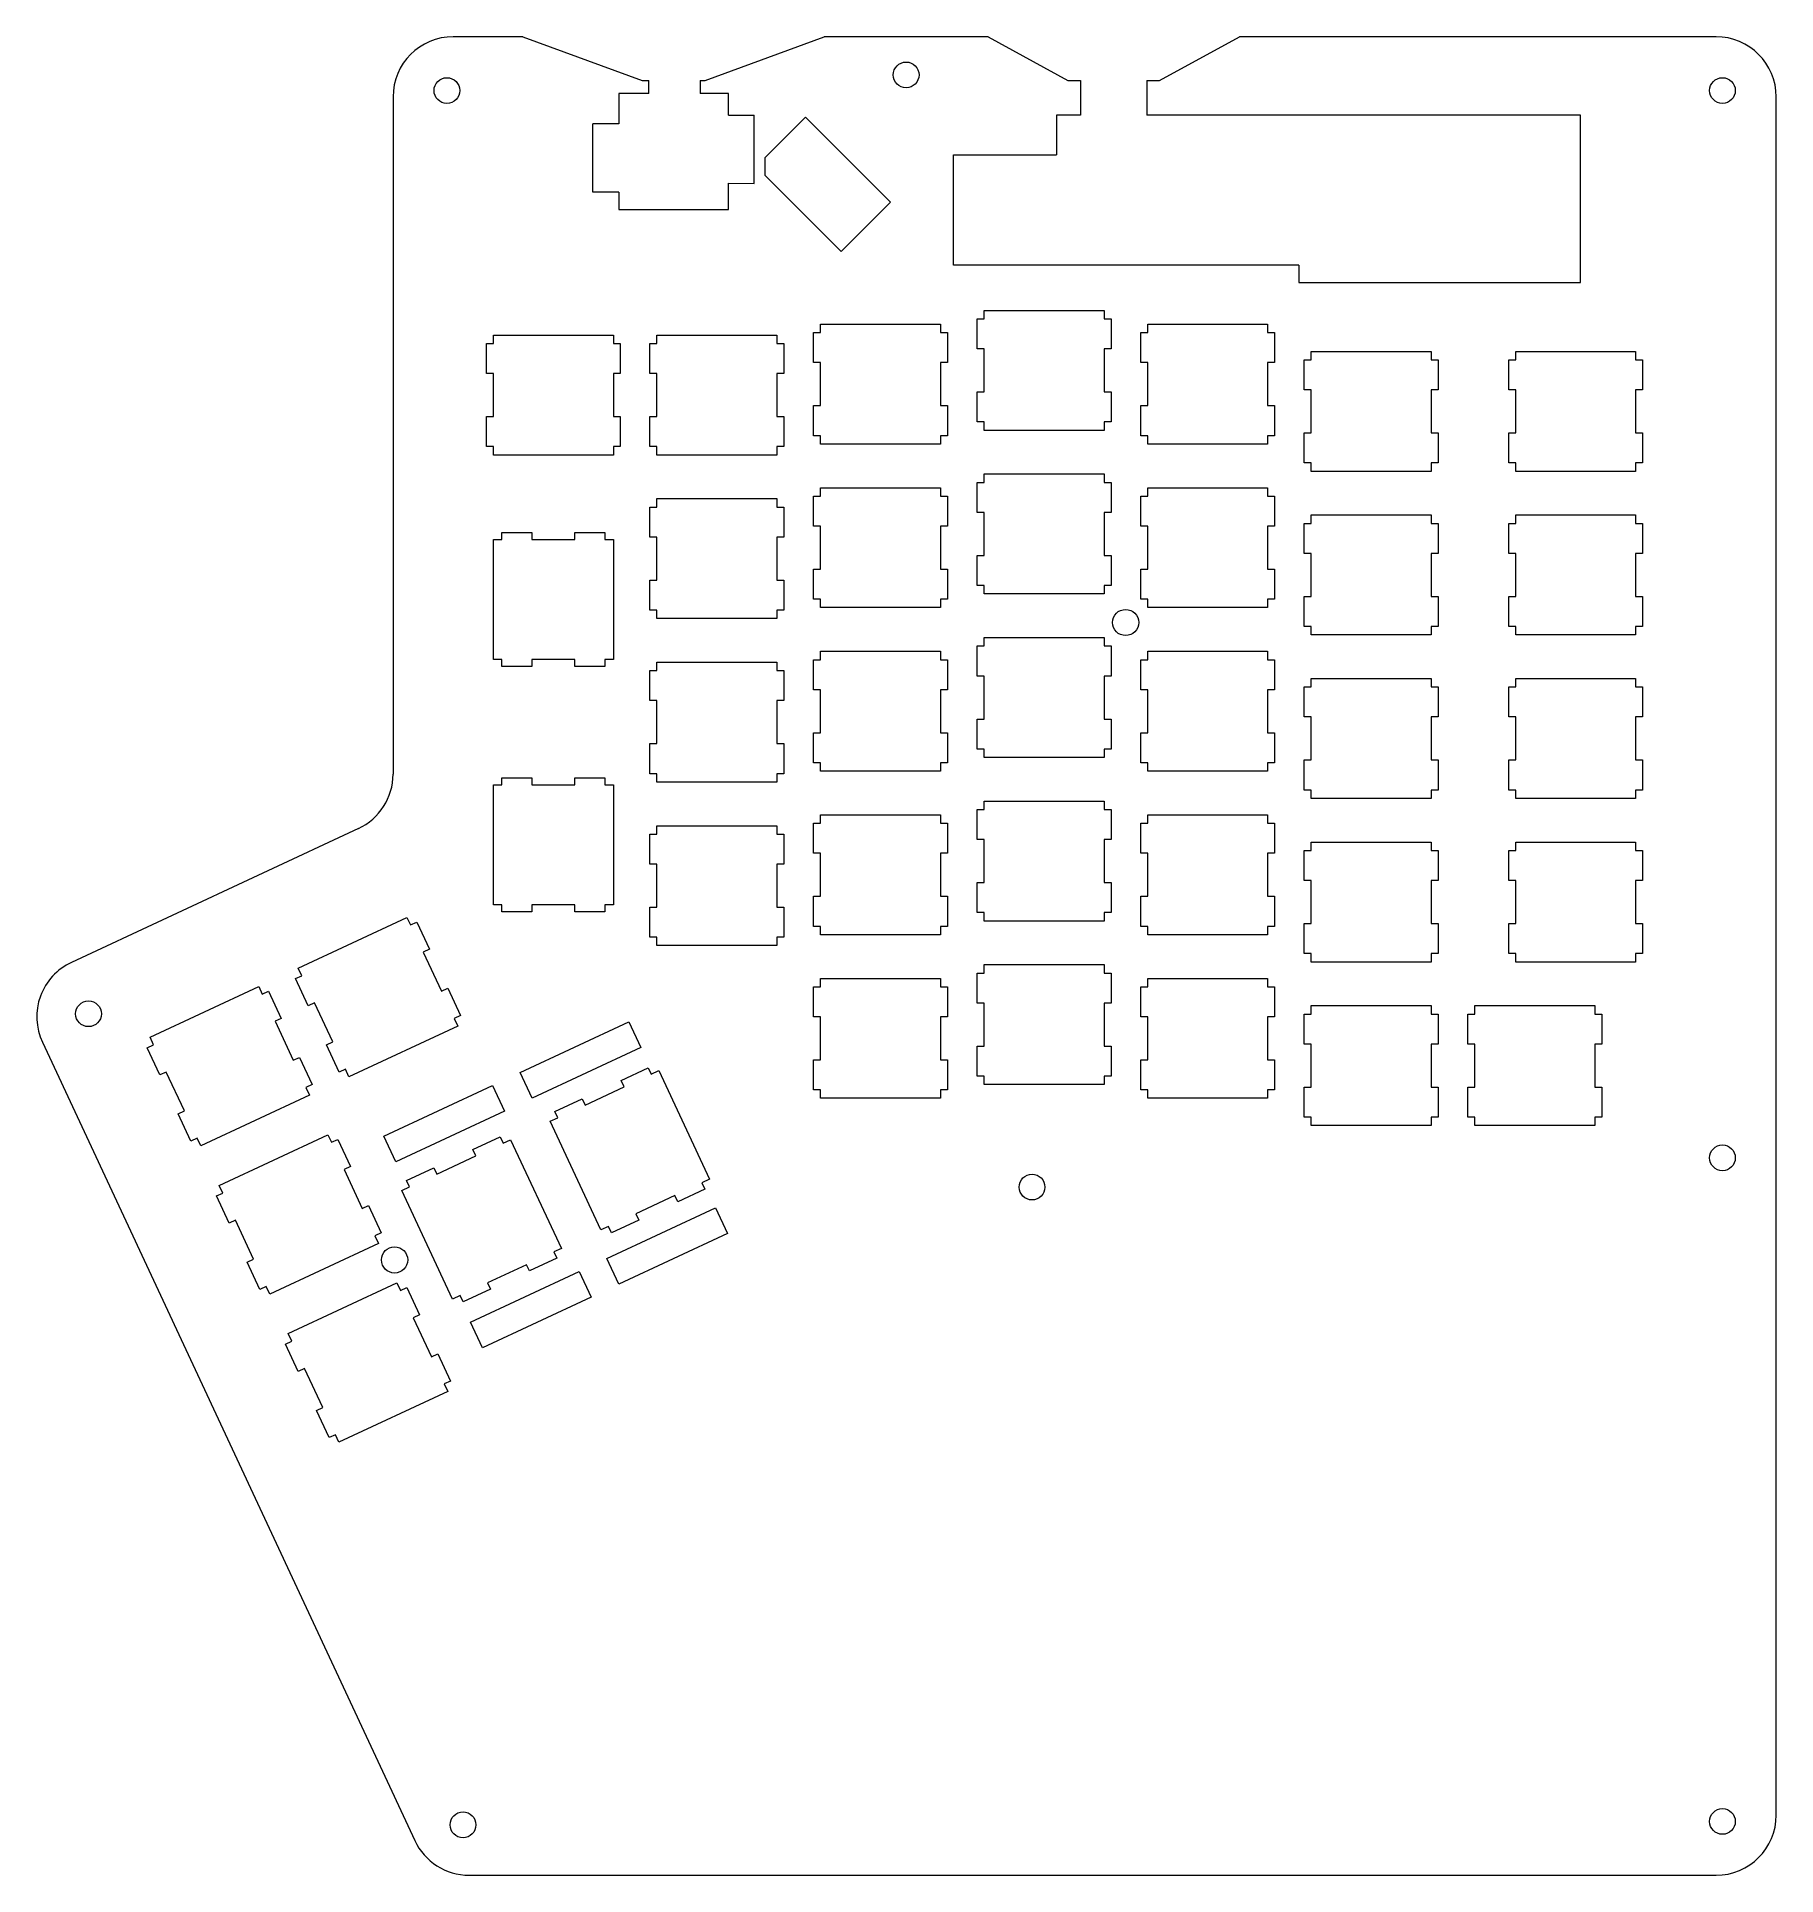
# Model space of a CAD drawing. Units: millimetres at full size, sheet at 2:1. Extents: x 25 to 227, y -168 to 46.
import ezdxf

# ---------------------------------------------------------------- set-up
doc = ezdxf.new("R2010")
doc.units = ezdxf.units.MM
doc.header["$LTSCALE"] = 0.5
doc.layers.add('F-F_0', color=1, linetype='Continuous', lineweight=18)

msp = doc.modelspace()

# ---------------------------------------------------------------- linework, layer by layer
at = {"layer": 'F-F_0'}
for p, q in [((81.4435, 45.8144), (73.3306, 45.8143)), ((81.4435, 45.8144), (95.3232, 40.7014)), ((102.6666, 40.7014), (116.5463, 45.8144)), ((135.6217, 45.8144), (116.5463, 45.8144)), ((135.6217, 45.8144), (144.9269, 40.7014)), ((155.6028, 40.7014), (164.9079, 45.8144)), ((220.4174, 45.8143), (164.9079, 45.8144)), ((95.3232, 40.7014), (96.1095, 40.7014)), ((96.1095, 39.2006), (96.1095, 40.7014)), ((102.1095, 40.7014), (102.6666, 40.7014)), ((102.1095, 40.7014), (102.1095, 39.2006)), ((144.9015, 40.7014), (146.4015, 40.7014)), ((146.4015, 40.7014), (146.4015, 36.7006)), ((154.1028, 40.7014), (155.6028, 40.7014)), ((154.1028, 40.7014), (154.1028, 36.7006)), ((66.3306, 38.8143), (66.3306, -40.0744)), ((96.1095, 39.2006), (92.6095, 39.2006)), ((92.6095, 39.2006), (92.6095, 35.6578)), ((105.3803, 39.2006), (102.1095, 39.2006)), ((105.3803, 36.7006), (105.3803, 39.2006)), ((227.4174, -161.3243), (227.4174, 38.8143)), ((105.3803, 36.7006), (108.3767, 36.7006)), ((114.3589, 36.4515), (109.6095, 31.7022)), ((114.3589, 36.4515), (124.2583, 26.552)), ((143.6095, 36.7006), (143.6095, 32.0476)), ((146.4015, 36.7006), (143.6095, 36.7006)), ((204.6095, 36.7006), (154.1028, 36.7006)), ((204.6095, 17.2006), (204.6095, 36.7006)), ((92.6095, 35.6578), (89.6132, 35.6578)), ((109.6095, 31.7022), (109.6095, 29.7054)), ((131.6095, 19.2006), (131.6095, 32.0476)), ((131.6095, 32.0476), (143.6095, 32.0476)), ((105.3803, 25.7006), (105.3803, 28.7434)), ((109.6095, 29.7054), (118.5106, 20.8043)), ((92.6095, 27.7006), (92.6095, 25.7006)), ((92.6095, 25.7006), (105.3803, 25.7006)), ((124.2583, 26.552), (118.5106, 20.8043)), ((171.8286, 19.2006), (131.6095, 19.2006)), ((171.8286, 19.2006), (171.8286, 17.2006)), ((171.8286, 17.2006), (204.6095, 17.2006)), ((134.3517, 12.9569), (135.1645, 12.9569)), ((134.3517, 9.4568), (134.3517, 12.9569)), ((135.1645, 12.9569), (135.1645, 13.9374)), ((135.1645, 13.9374), (149.1345, 13.9374)), ((149.1345, 13.9374), (149.1345, 12.9569)), ((149.1345, 12.9569), (149.9473, 12.9569)), ((149.9473, 12.9569), (149.9473, 9.4568)), ((78.0145, 10.0867), (78.0145, 11.0672)), ((78.0145, 11.0672), (91.9845, 11.0672)), ((91.9845, 11.0672), (91.9845, 10.0867)), ((97.0645, 10.0867), (97.0645, 11.0672)), ((97.0645, 11.0672), (111.0345, 11.0672)), ((111.0345, 11.0672), (111.0345, 10.0867)), ((115.3017, 11.3593), (116.1145, 11.3593)), ((115.3017, 7.8592), (115.3017, 11.3593)), ((116.1145, 11.3593), (116.1145, 12.3397)), ((116.1145, 12.3397), (130.0845, 12.3397)), ((130.0845, 12.3397), (130.0845, 11.3593)), ((130.0845, 11.3593), (130.8973, 11.3593)), ((130.8973, 11.3593), (130.8973, 7.8592)), ((153.4017, 11.3593), (154.2145, 11.3593)), ((153.4017, 7.8592), (153.4017, 11.3593)), ((154.2145, 11.3593), (154.2145, 12.3397)), ((154.2145, 12.3397), (168.1845, 12.3397)), ((168.1845, 12.3397), (168.1845, 11.3593)), ((168.1845, 11.3593), (168.9973, 11.3593)), ((168.9973, 11.3593), (168.9973, 7.8592)), ((77.2017, 10.0867), (78.0145, 10.0867)), ((77.2017, 6.5866), (77.2017, 10.0867)), ((91.9845, 10.0867), (92.7973, 10.0867)), ((92.7973, 10.0867), (92.7973, 6.5866)), ((96.2517, 10.0867), (97.0645, 10.0867)), ((96.2517, 6.5866), (96.2517, 10.0867)), ((111.0345, 10.0867), (111.8473, 10.0867)), ((111.8473, 10.0867), (111.8473, 6.5866)), ((135.1645, 9.4568), (134.3517, 9.4568)), ((135.1645, 4.4479), (135.1645, 9.4568)), ((149.1345, 9.4568), (149.1345, 4.4479)), ((149.9473, 9.4568), (149.1345, 9.4568)), ((173.2645, 8.1817), (173.2645, 9.1622)), ((173.2645, 9.1622), (187.2345, 9.1622)), ((187.2345, 9.1622), (187.2345, 8.1817)), ((197.077, 8.1817), (197.077, 9.1622)), ((197.077, 9.1622), (211.047, 9.1622)), ((211.047, 9.1622), (211.047, 8.1817)), ((78.0145, 6.5866), (77.2017, 6.5866)), ((78.0145, 1.5777), (78.0145, 6.5866)), ((91.9845, 6.5866), (91.9845, 1.5777)), ((92.7973, 6.5866), (91.9845, 6.5866)), ((97.0645, 6.5866), (96.2517, 6.5866)), ((97.0645, 1.5777), (97.0645, 6.5866)), ((111.0345, 6.5866), (111.0345, 1.5777)), ((111.8473, 6.5866), (111.0345, 6.5866)), ((116.1145, 7.8592), (115.3017, 7.8592)), ((116.1145, 2.8503), (116.1145, 7.8592)), ((130.0845, 7.8592), (130.0845, 2.8503)), ((130.8973, 7.8592), (130.0845, 7.8592)), ((154.2145, 7.8592), (153.4017, 7.8592)), ((154.2145, 2.8503), (154.2145, 7.8592)), ((168.1845, 7.8592), (168.1845, 2.8503)), ((168.9973, 7.8592), (168.1845, 7.8592)), ((172.4517, 8.1817), (173.2645, 8.1817)), ((172.4517, 4.6816), (172.4517, 8.1817)), ((187.2345, 8.1817), (188.0473, 8.1817)), ((188.0473, 8.1817), (188.0473, 4.6816)), ((196.2642, 8.1817), (197.077, 8.1817)), ((196.2642, 4.6816), (196.2642, 8.1817)), ((211.047, 8.1817), (211.8598, 8.1817)), ((211.8598, 8.1817), (211.8598, 4.6816)), ((134.3517, 4.4479), (135.1645, 4.4479)), ((134.3517, 0.9478), (134.3517, 4.4479)), ((149.1345, 4.4479), (149.9473, 4.4479)), ((149.9473, 4.4479), (149.9473, 0.9478)), ((173.2645, 4.6816), (172.4517, 4.6816)), ((173.2645, -0.3273), (173.2645, 4.6816)), ((187.2345, 4.6816), (187.2345, -0.3273)), ((188.0473, 4.6816), (187.2345, 4.6816)), ((197.077, 4.6816), (196.2642, 4.6816)), ((197.077, -0.3273), (197.077, 4.6816)), ((211.047, 4.6816), (211.047, -0.3273)), ((211.8598, 4.6816), (211.047, 4.6816)), ((115.3017, 2.8503), (116.1145, 2.8503)), ((115.3017, -0.6498), (115.3017, 2.8503)), ((130.0845, 2.8503), (130.8973, 2.8503)), ((130.8973, 2.8503), (130.8973, -0.6498)), ((153.4017, 2.8503), (154.2145, 2.8503)), ((153.4017, -0.6498), (153.4017, 2.8503)), ((168.1845, 2.8503), (168.9973, 2.8503)), ((168.9973, 2.8503), (168.9973, -0.6498)), ((77.2017, 1.5777), (78.0145, 1.5777)), ((77.2017, -1.9224), (77.2017, 1.5777)), ((91.9845, 1.5777), (92.7973, 1.5777)), ((92.7973, 1.5777), (92.7973, -1.9224)), ((96.2517, 1.5777), (97.0645, 1.5777)), ((96.2517, -1.9224), (96.2517, 1.5777)), ((111.0345, 1.5777), (111.8473, 1.5777)), ((111.8473, 1.5777), (111.8473, -1.9224)), ((135.1645, 0.9478), (134.3517, 0.9478)), ((135.1645, -0.0326), (135.1645, 0.9478)), ((149.1345, 0.9478), (149.1345, -0.0326)), ((149.9473, 0.9478), (149.1345, 0.9478)), ((78.0145, -1.9224), (77.2017, -1.9224)), ((78.0145, -2.9028), (78.0145, -1.9224)), ((91.9845, -1.9224), (91.9845, -2.9028)), ((92.7973, -1.9224), (91.9845, -1.9224)), ((97.0645, -1.9224), (96.2517, -1.9224)), ((97.0645, -2.9028), (97.0645, -1.9224)), ((111.0345, -1.9224), (111.0345, -2.9028)), ((111.8473, -1.9224), (111.0345, -1.9224)), ((116.1145, -0.6498), (115.3017, -0.6498)), ((116.1145, -1.6303), (116.1145, -0.6498)), ((130.0845, -1.6303), (116.1145, -1.6303)), ((130.0845, -0.6498), (130.0845, -1.6303)), ((130.8973, -0.6498), (130.0845, -0.6498)), ((149.1345, -0.0326), (135.1645, -0.0326)), ((154.2145, -0.6498), (153.4017, -0.6498)), ((154.2145, -1.6303), (154.2145, -0.6498)), ((168.1845, -1.6303), (154.2145, -1.6303)), ((168.1845, -0.6498), (168.1845, -1.6303)), ((168.9973, -0.6498), (168.1845, -0.6498)), ((172.4517, -0.3273), (173.2645, -0.3273)), ((172.4517, -3.8274), (172.4517, -0.3273)), ((187.2345, -0.3273), (188.0473, -0.3273)), ((188.0473, -0.3273), (188.0473, -3.8274)), ((196.2642, -0.3273), (197.077, -0.3273)), ((196.2642, -3.8274), (196.2642, -0.3273)), ((211.047, -0.3273), (211.8598, -0.3273)), ((211.8598, -0.3273), (211.8598, -3.8274)), ((91.9845, -2.9028), (78.0145, -2.9028)), ((111.0345, -2.9028), (97.0645, -2.9028)), ((173.2645, -3.8274), (172.4517, -3.8274)), ((173.2645, -4.8078), (173.2645, -3.8274)), ((187.2345, -3.8274), (187.2345, -4.8078)), ((188.0473, -3.8274), (187.2345, -3.8274)), ((197.077, -3.8274), (196.2642, -3.8274)), ((197.077, -4.8078), (197.077, -3.8274)), ((211.047, -3.8274), (211.047, -4.8078)), ((211.8598, -3.8274), (211.047, -3.8274)), ((134.3517, -6.0931), (135.1645, -6.0931)), ((134.3517, -9.5932), (134.3517, -6.0931)), ((135.1645, -6.0931), (135.1645, -5.1126)), ((135.1645, -5.1126), (149.1345, -5.1126)), ((149.1345, -5.1126), (149.1345, -6.0931)), ((149.1345, -6.0931), (149.9473, -6.0931)), ((149.9473, -6.0931), (149.9473, -9.5932)), ((187.2345, -4.8078), (173.2645, -4.8078)), ((211.047, -4.8078), (197.077, -4.8078)), ((97.0645, -8.9607), (97.0645, -7.9803)), ((97.0645, -7.9803), (111.0345, -7.9803)), ((111.0345, -7.9803), (111.0345, -8.9607)), ((115.3017, -7.6907), (116.1145, -7.6907)), ((115.3017, -11.1908), (115.3017, -7.6907)), ((116.1145, -7.6907), (116.1145, -6.7103)), ((116.1145, -6.7103), (130.0845, -6.7103)), ((130.0845, -6.7103), (130.0845, -7.6907)), ((130.0845, -7.6907), (130.8973, -7.6907)), ((130.8973, -7.6907), (130.8973, -11.1908)), ((153.4017, -7.6907), (154.2145, -7.6907)), ((153.4017, -11.1908), (153.4017, -7.6907)), ((154.2145, -7.6907), (154.2145, -6.7103)), ((154.2145, -6.7103), (168.1845, -6.7103)), ((168.1845, -6.7103), (168.1845, -7.6907)), ((168.1845, -7.6907), (168.9973, -7.6907)), ((168.9973, -7.6907), (168.9973, -11.1908)), ((96.2517, -8.9607), (97.0645, -8.9607)), ((96.2517, -12.4608), (96.2517, -8.9607)), ((111.0345, -8.9607), (111.8473, -8.9607)), ((111.8473, -8.9607), (111.8473, -12.4608)), ((135.1645, -9.5932), (134.3517, -9.5932)), ((135.1645, -14.6021), (135.1645, -9.5932)), ((149.1345, -9.5932), (149.1345, -14.6021)), ((149.9473, -9.5932), (149.1345, -9.5932)), ((173.2645, -10.8657), (173.2645, -9.8853)), ((173.2645, -9.8853), (187.2345, -9.8853)), ((187.2345, -9.8853), (187.2345, -10.8657)), ((197.077, -10.8657), (197.077, -9.8853)), ((197.077, -9.8853), (211.047, -9.8853)), ((211.047, -9.8853), (211.047, -10.8657)), ((78.0145, -12.7428), (78.995, -12.7428)), ((78.0145, -26.7128), (78.0145, -12.7428)), ((78.995, -11.93), (82.4951, -11.93)), ((78.995, -12.7428), (78.995, -11.93)), ((82.4951, -11.93), (82.4951, -12.7428)), ((82.4951, -12.7428), (87.504, -12.7428)), ((87.504, -11.93), (91.0041, -11.93)), ((87.504, -12.7428), (87.504, -11.93)), ((91.0041, -11.93), (91.0041, -12.7428)), ((91.0041, -12.7428), (91.9845, -12.7428)), ((91.9845, -12.7428), (91.9845, -26.7128)), ((97.0645, -12.4608), (96.2517, -12.4608)), ((97.0645, -17.4697), (97.0645, -12.4608)), ((111.0345, -12.4608), (111.0345, -17.4697)), ((111.8473, -12.4608), (111.0345, -12.4608)), ((116.1145, -11.1908), (115.3017, -11.1908)), ((116.1145, -16.1997), (116.1145, -11.1908)), ((130.0845, -11.1908), (130.0845, -16.1997)), ((130.8973, -11.1908), (130.0845, -11.1908)), ((154.2145, -11.1908), (153.4017, -11.1908)), ((154.2145, -16.1997), (154.2145, -11.1908)), ((168.1845, -11.1908), (168.1845, -16.1997)), ((168.9973, -11.1908), (168.1845, -11.1908)), ((172.4517, -10.8657), (173.2645, -10.8657)), ((172.4517, -14.3658), (172.4517, -10.8657)), ((187.2345, -10.8657), (188.0473, -10.8657)), ((188.0473, -10.8657), (188.0473, -14.3658)), ((196.2642, -10.8657), (197.077, -10.8657)), ((196.2642, -14.3658), (196.2642, -10.8657)), ((211.047, -10.8657), (211.8598, -10.8657)), ((211.8598, -10.8657), (211.8598, -14.3658)), ((134.3517, -14.6021), (135.1645, -14.6021)), ((134.3517, -18.1022), (134.3517, -14.6021)), ((149.1345, -14.6021), (149.9473, -14.6021)), ((149.9473, -14.6021), (149.9473, -18.1022)), ((173.2645, -14.3658), (172.4517, -14.3658)), ((173.2645, -19.3747), (173.2645, -14.3658)), ((187.2345, -14.3658), (187.2345, -19.3747)), ((188.0473, -14.3658), (187.2345, -14.3658)), ((197.077, -14.3658), (196.2642, -14.3658)), ((197.077, -19.3747), (197.077, -14.3658)), ((211.047, -14.3658), (211.047, -19.3747)), ((211.8598, -14.3658), (211.047, -14.3658)), ((115.3017, -16.1997), (116.1145, -16.1997)), ((115.3017, -19.6998), (115.3017, -16.1997)), ((130.0845, -16.1997), (130.8973, -16.1997)), ((130.8973, -16.1997), (130.8973, -19.6998)), ((153.4017, -16.1997), (154.2145, -16.1997)), ((153.4017, -19.6998), (153.4017, -16.1997)), ((168.1845, -16.1997), (168.9973, -16.1997)), ((168.9973, -16.1997), (168.9973, -19.6998)), ((96.2517, -17.4697), (97.0645, -17.4697)), ((96.2517, -20.9698), (96.2517, -17.4697)), ((111.0345, -17.4697), (111.8473, -17.4697)), ((111.8473, -17.4697), (111.8473, -20.9698)), ((135.1645, -18.1022), (134.3517, -18.1022)), ((135.1645, -19.0826), (135.1645, -18.1022)), ((149.1345, -19.0826), (135.1645, -19.0826)), ((149.1345, -18.1022), (149.1345, -19.0826)), ((149.9473, -18.1022), (149.1345, -18.1022)), ((97.0645, -20.9698), (96.2517, -20.9698)), ((97.0645, -21.9503), (97.0645, -20.9698)), ((111.0345, -20.9698), (111.0345, -21.9503)), ((111.8473, -20.9698), (111.0345, -20.9698)), ((116.1145, -19.6998), (115.3017, -19.6998)), ((116.1145, -20.6803), (116.1145, -19.6998)), ((130.0845, -20.6803), (116.1145, -20.6803)), ((130.0845, -19.6998), (130.0845, -20.6803)), ((130.8973, -19.6998), (130.0845, -19.6998)), ((154.2145, -19.6998), (153.4017, -19.6998)), ((154.2145, -20.6803), (154.2145, -19.6998)), ((168.1845, -20.6803), (154.2145, -20.6803)), ((168.1845, -19.6998), (168.1845, -20.6803)), ((168.9973, -19.6998), (168.1845, -19.6998)), ((172.4517, -19.3747), (173.2645, -19.3747)), ((172.4517, -22.8748), (172.4517, -19.3747)), ((187.2345, -19.3747), (188.0473, -19.3747)), ((188.0473, -19.3747), (188.0473, -22.8748)), ((196.2642, -19.3747), (197.077, -19.3747)), ((196.2642, -22.8748), (196.2642, -19.3747)), ((211.047, -19.3747), (211.8598, -19.3747)), ((211.8598, -19.3747), (211.8598, -22.8748)), ((111.0345, -21.9503), (97.0645, -21.9503)), ((173.2645, -22.8748), (172.4517, -22.8748)), ((173.2645, -23.8553), (173.2645, -22.8748)), ((187.2345, -22.8748), (187.2345, -23.8553)), ((188.0473, -22.8748), (187.2345, -22.8748)), ((197.077, -22.8748), (196.2642, -22.8748)), ((197.077, -23.8553), (197.077, -22.8748)), ((211.047, -22.8748), (211.047, -23.8553)), ((211.8598, -22.8748), (211.047, -22.8748)), ((134.3517, -25.1431), (135.1645, -25.1431)), ((134.3517, -28.6432), (134.3517, -25.1431)), ((135.1645, -25.1431), (135.1645, -24.1626)), ((135.1645, -24.1626), (149.1345, -24.1626)), ((149.1345, -24.1626), (149.1345, -25.1431)), ((149.1345, -25.1431), (149.9473, -25.1431)), ((149.9473, -25.1431), (149.9473, -28.6432)), ((187.2345, -23.8553), (173.2645, -23.8553)), ((211.047, -23.8553), (197.077, -23.8553)), ((78.995, -26.7128), (78.0145, -26.7128)), ((78.995, -27.5256), (78.995, -26.7128)), ((82.4951, -27.5256), (78.995, -27.5256)), ((82.4951, -26.7128), (82.4951, -27.5256)), ((87.504, -26.7128), (82.4951, -26.7128)), ((87.504, -27.5256), (87.504, -26.7128)), ((91.0041, -27.5256), (87.504, -27.5256)), ((91.0041, -26.7128), (91.0041, -27.5256)), ((91.9845, -26.7128), (91.0041, -26.7128)), ((97.0645, -28.0107), (97.0645, -27.0303)), ((97.0645, -27.0303), (111.0345, -27.0303)), ((111.0345, -27.0303), (111.0345, -28.0107)), ((115.3017, -26.7407), (116.1145, -26.7407)), ((115.3017, -30.2408), (115.3017, -26.7407)), ((116.1145, -26.7407), (116.1145, -25.7603)), ((116.1145, -25.7603), (130.0845, -25.7603)), ((130.0845, -25.7603), (130.0845, -26.7407)), ((130.0845, -26.7407), (130.8973, -26.7407)), ((130.8973, -26.7407), (130.8973, -30.2408)), ((153.4017, -26.7407), (154.2145, -26.7407)), ((153.4017, -30.2408), (153.4017, -26.7407)), ((154.2145, -26.7407), (154.2145, -25.7603)), ((154.2145, -25.7603), (168.1845, -25.7603)), ((168.1845, -25.7603), (168.1845, -26.7407)), ((168.1845, -26.7407), (168.9973, -26.7407)), ((168.9973, -26.7407), (168.9973, -30.2408)), ((96.2517, -28.0107), (97.0645, -28.0107)), ((96.2517, -31.5108), (96.2517, -28.0107)), ((111.0345, -28.0107), (111.8473, -28.0107)), ((111.8473, -28.0107), (111.8473, -31.5108)), ((135.1645, -28.6432), (134.3517, -28.6432)), ((135.1645, -33.6521), (135.1645, -28.6432)), ((149.1345, -28.6432), (149.1345, -33.6521)), ((149.9473, -28.6432), (149.1345, -28.6432)), ((172.4517, -29.9157), (173.2645, -29.9157)), ((172.4517, -33.4158), (172.4517, -29.9157)), ((173.2645, -29.9157), (173.2645, -28.9353)), ((173.2645, -28.9353), (187.2345, -28.9353)), ((187.2345, -28.9353), (187.2345, -29.9157)), ((187.2345, -29.9157), (188.0473, -29.9157)), ((188.0473, -29.9157), (188.0473, -33.4158)), ((196.2642, -29.9157), (197.077, -29.9157)), ((196.2642, -33.4158), (196.2642, -29.9157)), ((197.077, -29.9157), (197.077, -28.9353)), ((197.077, -28.9353), (211.047, -28.9353)), ((211.047, -28.9353), (211.047, -29.9157)), ((211.047, -29.9157), (211.8598, -29.9157)), ((211.8598, -29.9157), (211.8598, -33.4158)), ((97.0645, -31.5108), (96.2517, -31.5108)), ((97.0645, -36.5197), (97.0645, -31.5108)), ((111.0345, -31.5108), (111.0345, -36.5197)), ((111.8473, -31.5108), (111.0345, -31.5108)), ((116.1145, -30.2408), (115.3017, -30.2408)), ((116.1145, -35.2497), (116.1145, -30.2408)), ((130.0845, -30.2408), (130.0845, -35.2497)), ((130.8973, -30.2408), (130.0845, -30.2408)), ((154.2145, -30.2408), (153.4017, -30.2408)), ((154.2145, -35.2497), (154.2145, -30.2408)), ((168.1845, -30.2408), (168.1845, -35.2497)), ((168.9973, -30.2408), (168.1845, -30.2408)), ((134.3517, -33.6521), (135.1645, -33.6521)), ((134.3517, -37.1522), (134.3517, -33.6521)), ((149.1345, -33.6521), (149.9473, -33.6521)), ((149.9473, -33.6521), (149.9473, -37.1522)), ((173.2645, -33.4158), (172.4517, -33.4158)), ((173.2645, -38.4247), (173.2645, -33.4158)), ((187.2345, -33.4158), (187.2345, -38.4247)), ((188.0473, -33.4158), (187.2345, -33.4158)), ((197.077, -33.4158), (196.2642, -33.4158)), ((197.077, -38.4247), (197.077, -33.4158)), ((211.047, -33.4158), (211.047, -38.4247)), ((211.8598, -33.4158), (211.047, -33.4158)), ((115.3017, -35.2497), (116.1145, -35.2497)), ((115.3017, -38.7498), (115.3017, -35.2497)), ((130.0845, -35.2497), (130.8973, -35.2497)), ((130.8973, -35.2497), (130.8973, -38.7498)), ((153.4017, -35.2497), (154.2145, -35.2497)), ((153.4017, -38.7498), (153.4017, -35.2497)), ((168.1845, -35.2497), (168.9973, -35.2497)), ((168.9973, -35.2497), (168.9973, -38.7498)), ((96.2517, -36.5197), (97.0645, -36.5197)), ((96.2517, -40.0198), (96.2517, -36.5197)), ((111.0345, -36.5197), (111.8473, -36.5197)), ((111.8473, -36.5197), (111.8473, -40.0198)), ((135.1645, -37.1522), (134.3517, -37.1522)), ((135.1645, -38.1326), (135.1645, -37.1522)), ((149.1345, -38.1326), (135.1645, -38.1326)), ((149.1345, -37.1522), (149.1345, -38.1326)), ((149.9473, -37.1522), (149.1345, -37.1522)), ((172.4517, -38.4247), (173.2645, -38.4247)), ((172.4517, -41.9248), (172.4517, -38.4247)), ((187.2345, -38.4247), (188.0473, -38.4247)), ((188.0473, -38.4247), (188.0473, -41.9248)), ((196.2642, -38.4247), (197.077, -38.4247)), ((196.2642, -41.9248), (196.2642, -38.4247)), ((211.047, -38.4247), (211.8598, -38.4247)), ((211.8598, -38.4247), (211.8598, -41.9248)), ((78.995, -40.505), (82.4951, -40.505)), ((78.995, -41.3178), (78.995, -40.505)), ((82.4951, -40.505), (82.4951, -41.3178)), ((87.504, -40.505), (91.0041, -40.505)), ((87.504, -41.3178), (87.504, -40.505)), ((91.0041, -40.505), (91.0041, -41.3178)), ((97.0645, -40.0198), (96.2517, -40.0198)), ((97.0645, -41.0003), (97.0645, -40.0198)), ((111.0345, -40.0198), (111.0345, -41.0003)), ((111.8473, -40.0198), (111.0345, -40.0198)), ((116.1145, -38.7498), (115.3017, -38.7498)), ((116.1145, -39.7303), (116.1145, -38.7498)), ((130.0845, -39.7303), (116.1145, -39.7303)), ((130.0845, -38.7498), (130.0845, -39.7303)), ((130.8973, -38.7498), (130.0845, -38.7498)), ((154.2145, -38.7498), (153.4017, -38.7498)), ((154.2145, -39.7303), (154.2145, -38.7498)), ((168.1845, -39.7303), (154.2145, -39.7303)), ((168.1845, -38.7498), (168.1845, -39.7303)), ((168.9973, -38.7498), (168.1845, -38.7498)), ((78.0145, -41.3178), (78.995, -41.3178)), ((78.0145, -55.2878), (78.0145, -41.3178)), ((82.4951, -41.3178), (87.504, -41.3178)), ((91.0041, -41.3178), (91.9845, -41.3178)), ((91.9845, -41.3178), (91.9845, -55.2878)), ((111.0345, -41.0003), (97.0645, -41.0003)), ((173.2645, -41.9248), (172.4517, -41.9248)), ((173.2645, -42.9053), (173.2645, -41.9248)), ((187.2345, -41.9248), (187.2345, -42.9053)), ((188.0473, -41.9248), (187.2345, -41.9248)), ((197.077, -41.9248), (196.2642, -41.9248)), ((197.077, -42.9053), (197.077, -41.9248)), ((211.047, -41.9248), (211.047, -42.9053)), ((211.8598, -41.9248), (211.047, -41.9248)), ((116.1145, -45.7907), (116.1145, -44.8103)), ((116.1145, -44.8103), (130.0845, -44.8103)), ((130.0845, -44.8103), (130.0845, -45.7907)), ((134.3517, -44.1931), (135.1645, -44.1931)), ((134.3517, -47.6932), (134.3517, -44.1931)), ((135.1645, -44.1931), (135.1645, -43.2126)), ((135.1645, -43.2126), (149.1345, -43.2126)), ((149.1345, -43.2126), (149.1345, -44.1931)), ((149.1345, -44.1931), (149.9473, -44.1931)), ((149.9473, -44.1931), (149.9473, -47.6932)), ((154.2145, -45.7907), (154.2145, -44.8103)), ((154.2145, -44.8103), (168.1845, -44.8103)), ((168.1845, -44.8103), (168.1845, -45.7907)), ((187.2345, -42.9053), (173.2645, -42.9053)), ((211.047, -42.9053), (197.077, -42.9053)), ((62.2887, -46.4187), (28.8784, -61.9968)), ((96.2517, -47.0607), (97.0645, -47.0607)), ((96.2517, -50.5608), (96.2517, -47.0607)), ((97.0645, -47.0607), (97.0645, -46.0803)), ((97.0645, -46.0803), (111.0345, -46.0803)), ((111.0345, -46.0803), (111.0345, -47.0607)), ((111.0345, -47.0607), (111.8473, -47.0607)), ((111.8473, -47.0607), (111.8473, -50.5608)), ((115.3017, -45.7907), (116.1145, -45.7907)), ((115.3017, -49.2908), (115.3017, -45.7907)), ((130.0845, -45.7907), (130.8973, -45.7907)), ((130.8973, -45.7907), (130.8973, -49.2908)), ((153.4017, -45.7907), (154.2145, -45.7907)), ((153.4017, -49.2908), (153.4017, -45.7907)), ((168.1845, -45.7907), (168.9973, -45.7907)), ((168.9973, -45.7907), (168.9973, -49.2908)), ((135.1645, -47.6932), (134.3517, -47.6932)), ((135.1645, -52.7021), (135.1645, -47.6932)), ((149.1345, -47.6932), (149.1345, -52.7021)), ((149.9473, -47.6932), (149.1345, -47.6932)), ((172.4517, -48.9657), (173.2645, -48.9657)), ((172.4517, -52.4658), (172.4517, -48.9657)), ((173.2645, -48.9657), (173.2645, -47.9853)), ((173.2645, -47.9853), (187.2345, -47.9853)), ((187.2345, -47.9853), (187.2345, -48.9657)), ((187.2345, -48.9657), (188.0473, -48.9657)), ((188.0473, -48.9657), (188.0473, -52.4658)), ((196.2642, -48.9657), (197.077, -48.9657)), ((196.2642, -52.4658), (196.2642, -48.9657)), ((197.077, -48.9657), (197.077, -47.9853)), ((197.077, -47.9853), (211.047, -47.9853)), ((211.047, -47.9853), (211.047, -48.9657)), ((211.047, -48.9657), (211.8598, -48.9657)), ((211.8598, -48.9657), (211.8598, -52.4658)), ((97.0645, -50.5608), (96.2517, -50.5608)), ((97.0645, -55.5697), (97.0645, -50.5608)), ((111.0345, -50.5608), (111.0345, -55.5697)), ((111.8473, -50.5608), (111.0345, -50.5608)), ((116.1145, -49.2908), (115.3017, -49.2908)), ((116.1145, -54.2997), (116.1145, -49.2908)), ((130.0845, -49.2908), (130.0845, -54.2997)), ((130.8973, -49.2908), (130.0845, -49.2908)), ((154.2145, -49.2908), (153.4017, -49.2908)), ((154.2145, -54.2997), (154.2145, -49.2908)), ((168.1845, -49.2908), (168.1845, -54.2997)), ((168.9973, -49.2908), (168.1845, -49.2908)), ((134.3517, -52.7021), (135.1645, -52.7021)), ((134.3517, -56.2022), (134.3517, -52.7021)), ((149.1345, -52.7021), (149.9473, -52.7021)), ((149.9473, -52.7021), (149.9473, -56.2022)), ((173.2645, -52.4658), (172.4517, -52.4658)), ((173.2645, -57.4747), (173.2645, -52.4658)), ((187.2345, -52.4658), (187.2345, -57.4747)), ((188.0473, -52.4658), (187.2345, -52.4658)), ((197.077, -52.4658), (196.2642, -52.4658)), ((197.077, -57.4747), (197.077, -52.4658)), ((211.047, -52.4658), (211.047, -57.4747)), ((211.8598, -52.4658), (211.047, -52.4658)), ((78.995, -55.2878), (78.0145, -55.2878)), ((78.995, -56.1006), (78.995, -55.2878)), ((82.4951, -55.2878), (82.4951, -56.1006)), ((87.504, -55.2878), (82.4951, -55.2878)), ((87.504, -56.1006), (87.504, -55.2878)), ((91.0041, -55.2878), (91.0041, -56.1006)), ((91.9845, -55.2878), (91.0041, -55.2878)), ((96.2517, -55.5697), (97.0645, -55.5697)), ((96.2517, -59.0698), (96.2517, -55.5697)), ((111.0345, -55.5697), (111.8473, -55.5697)), ((111.8473, -55.5697), (111.8473, -59.0698)), ((115.3017, -54.2997), (116.1145, -54.2997)), ((115.3017, -57.7998), (115.3017, -54.2997)), ((130.0845, -54.2997), (130.8973, -54.2997)), ((130.8973, -54.2997), (130.8973, -57.7998)), ((153.4017, -54.2997), (154.2145, -54.2997)), ((153.4017, -57.7998), (153.4017, -54.2997)), ((168.1845, -54.2997), (168.9973, -54.2997)), ((168.9973, -54.2997), (168.9973, -57.7998)), ((55.2891, -62.6589), (67.951, -56.7534)), ((67.951, -56.7534), (68.3651, -57.6424)), ((68.3651, -57.6424), (69.1017, -57.2995)), ((69.1017, -57.2995), (70.5825, -60.4719)), ((82.4951, -56.1006), (78.995, -56.1006)), ((91.0041, -56.1006), (87.504, -56.1006)), ((116.1145, -57.7998), (115.3017, -57.7998)), ((116.1145, -58.7803), (116.1145, -57.7998)), ((130.0845, -57.7998), (130.0845, -58.7803)), ((130.8973, -57.7998), (130.0845, -57.7998)), ((135.1645, -56.2022), (134.3517, -56.2022)), ((135.1645, -57.1826), (135.1645, -56.2022)), ((149.1345, -57.1826), (135.1645, -57.1826)), ((149.1345, -56.2022), (149.1345, -57.1826)), ((149.9473, -56.2022), (149.1345, -56.2022)), ((154.2145, -57.7998), (153.4017, -57.7998)), ((154.2145, -58.7803), (154.2145, -57.7998)), ((168.1845, -57.7998), (168.1845, -58.7803)), ((168.9973, -57.7998), (168.1845, -57.7998)), ((172.4517, -57.4747), (173.2645, -57.4747)), ((172.4517, -60.9748), (172.4517, -57.4747)), ((187.2345, -57.4747), (188.0473, -57.4747)), ((188.0473, -57.4747), (188.0473, -60.9748)), ((196.2642, -57.4747), (197.077, -57.4747)), ((196.2642, -60.9748), (196.2642, -57.4747)), ((211.047, -57.4747), (211.8598, -57.4747)), ((211.8598, -57.4747), (211.8598, -60.9748)), ((97.0645, -59.0698), (96.2517, -59.0698)), ((97.0645, -60.0503), (97.0645, -59.0698)), ((111.0345, -59.0698), (111.0345, -60.0503)), ((111.8473, -59.0698), (111.0345, -59.0698)), ((130.0845, -58.7803), (116.1145, -58.7803)), ((168.1845, -58.7803), (154.2145, -58.7803)), ((70.5825, -60.4719), (69.8459, -60.8148)), ((69.8459, -60.8148), (71.9617, -65.3538)), ((111.0345, -60.0503), (97.0645, -60.0503)), ((173.2645, -60.9748), (172.4517, -60.9748)), ((173.2645, -61.9553), (173.2645, -60.9748)), ((187.2345, -61.9553), (173.2645, -61.9553)), ((187.2345, -60.9748), (187.2345, -61.9553)), ((188.0473, -60.9748), (187.2345, -60.9748)), ((197.077, -60.9748), (196.2642, -60.9748)), ((197.077, -61.9553), (197.077, -60.9748)), ((211.047, -61.9553), (197.077, -61.9553)), ((211.047, -60.9748), (211.047, -61.9553)), ((211.8598, -60.9748), (211.047, -60.9748)), ((54.9691, -63.8908), (55.7057, -63.5479)), ((56.4474, -67.0632), (54.9691, -63.8908)), ((55.7057, -63.5479), (55.2891, -62.6589)), ((116.1145, -64.8407), (116.1145, -63.8603)), ((116.1145, -63.8603), (130.0845, -63.8603)), ((130.0845, -63.8603), (130.0845, -64.8407)), ((134.3517, -63.2431), (135.1645, -63.2431)), ((134.3517, -66.7432), (134.3517, -63.2431)), ((135.1645, -63.2431), (135.1645, -62.2626)), ((135.1645, -62.2626), (149.1345, -62.2626)), ((149.1345, -62.2626), (149.1345, -63.2431)), ((149.1345, -63.2431), (149.9473, -63.2431)), ((149.9473, -63.2431), (149.9473, -66.7432)), ((154.2145, -64.8407), (154.2145, -63.8603)), ((154.2145, -63.8603), (168.1845, -63.8603)), ((168.1845, -63.8603), (168.1845, -64.8407)), ((38.0248, -70.7081), (50.6867, -64.8026)), ((50.6867, -64.8026), (51.1007, -65.6916)), ((51.1007, -65.6916), (51.8373, -65.3487)), ((51.8373, -65.3487), (53.3181, -68.5212)), ((71.9617, -65.3538), (72.6983, -65.0109)), ((72.6983, -65.0109), (74.1766, -68.1834)), ((115.3017, -64.8407), (116.1145, -64.8407)), ((115.3017, -68.3408), (115.3017, -64.8407)), ((130.0845, -64.8407), (130.8973, -64.8407)), ((130.8973, -64.8407), (130.8973, -68.3408)), ((153.4017, -64.8407), (154.2145, -64.8407)), ((153.4017, -68.3408), (153.4017, -64.8407)), ((168.1845, -64.8407), (168.9973, -64.8407)), ((168.9973, -64.8407), (168.9973, -68.3408)), ((53.3181, -68.5212), (52.5815, -68.8641)), ((57.184, -66.7203), (56.4474, -67.0632)), ((59.2998, -71.2593), (57.184, -66.7203)), ((74.1766, -68.1834), (73.44, -68.5263)), ((116.1145, -68.3408), (115.3017, -68.3408)), ((116.1145, -73.3497), (116.1145, -68.3408)), ((130.0845, -68.3408), (130.0845, -73.3497)), ((130.8973, -68.3408), (130.0845, -68.3408)), ((135.1645, -66.7432), (134.3517, -66.7432)), ((135.1645, -71.7521), (135.1645, -66.7432)), ((149.1345, -66.7432), (149.1345, -71.7521)), ((149.9473, -66.7432), (149.1345, -66.7432)), ((154.2145, -68.3408), (153.4017, -68.3408)), ((154.2145, -73.3497), (154.2145, -68.3408)), ((168.1845, -68.3408), (168.1845, -73.3497)), ((168.9973, -68.3408), (168.1845, -68.3408)), ((172.4517, -68.0157), (173.2645, -68.0157)), ((172.4517, -71.5158), (172.4517, -68.0157)), ((173.2645, -68.0157), (173.2645, -67.0353)), ((173.2645, -67.0353), (187.2345, -67.0353)), ((187.2345, -67.0353), (187.2345, -68.0157)), ((187.2345, -68.0157), (188.0473, -68.0157)), ((188.0473, -68.0157), (188.0473, -71.5158)), ((191.5017, -68.0157), (192.3145, -68.0157)), ((191.5017, -71.5158), (191.5017, -68.0157)), ((192.3145, -68.0157), (192.3145, -67.0353)), ((192.3145, -67.0353), (206.2845, -67.0353)), ((206.2845, -67.0353), (206.2845, -68.0157)), ((206.2845, -68.0157), (207.0973, -68.0157)), ((207.0973, -68.0157), (207.0973, -71.5158)), ((52.5815, -68.8641), (54.6973, -73.4031)), ((73.8565, -69.4153), (61.1946, -75.3208)), ((73.44, -68.5263), (73.8565, -69.4153)), ((81.1489, -74.8407), (93.8082, -68.9377)), ((93.8082, -68.9377), (95.2052, -71.9299)), ((25.4924, -71.2993), (68.8508, -164.2826)), ((37.7047, -71.94), (38.4413, -71.5971)), ((39.183, -75.1125), (37.7047, -71.94)), ((38.4413, -71.5971), (38.0248, -70.7081)), ((58.5632, -71.6022), (59.2998, -71.2593)), ((60.044, -74.7747), (58.5632, -71.6022)), ((95.2052, -71.9299), (82.5433, -77.8328)), ((134.3517, -71.7521), (135.1645, -71.7521)), ((134.3517, -75.2522), (134.3517, -71.7521)), ((149.1345, -71.7521), (149.9473, -71.7521)), ((149.9473, -71.7521), (149.9473, -75.2522)), ((173.2645, -71.5158), (172.4517, -71.5158)), ((173.2645, -76.5247), (173.2645, -71.5158)), ((187.2345, -71.5158), (187.2345, -76.5247)), ((188.0473, -71.5158), (187.2345, -71.5158)), ((192.3145, -71.5158), (191.5017, -71.5158)), ((192.3145, -76.5247), (192.3145, -71.5158)), ((206.2845, -71.5158), (206.2845, -76.5247)), ((207.0973, -71.5158), (206.2845, -71.5158)), ((39.9196, -74.7696), (39.183, -75.1125)), ((42.0354, -79.3086), (39.9196, -74.7696)), ((54.6973, -73.4031), (55.4339, -73.0602)), ((55.4339, -73.0602), (56.9122, -76.2326)), ((60.7806, -74.4318), (60.044, -74.7747)), ((61.1946, -75.3208), (60.7806, -74.4318)), ((82.5433, -77.8328), (81.1489, -74.8407)), ((92.8862, -75.7576), (96.0587, -74.2794)), ((96.0587, -74.2794), (96.4016, -75.016)), ((96.4016, -75.016), (97.2906, -74.5994)), ((97.2906, -74.5994), (103.1961, -87.2613)), ((115.3017, -73.3497), (116.1145, -73.3497)), ((115.3017, -76.8498), (115.3017, -73.3497)), ((130.0845, -73.3497), (130.8973, -73.3497)), ((130.8973, -73.3497), (130.8973, -76.8498)), ((153.4017, -73.3497), (154.2145, -73.3497)), ((153.4017, -76.8498), (153.4017, -73.3497)), ((168.1845, -73.3497), (168.9973, -73.3497)), ((168.9973, -73.3497), (168.9973, -76.8498)), ((56.9122, -76.2326), (56.1756, -76.5755)), ((56.1756, -76.5755), (56.5922, -77.4645)), ((65.2663, -82.2499), (77.9256, -76.3444)), ((77.9256, -76.3444), (79.3226, -79.3365)), ((88.6901, -78.6101), (93.2291, -76.4942)), ((93.2291, -76.4942), (92.8862, -75.7576)), ((116.1145, -76.8498), (115.3017, -76.8498)), ((116.1145, -77.8303), (116.1145, -76.8498)), ((130.0845, -76.8498), (130.0845, -77.8303)), ((130.8973, -76.8498), (130.0845, -76.8498)), ((135.1645, -75.2522), (134.3517, -75.2522)), ((135.1645, -76.2326), (135.1645, -75.2522)), ((149.1345, -76.2326), (135.1645, -76.2326)), ((149.1345, -75.2522), (149.1345, -76.2326)), ((149.9473, -75.2522), (149.1345, -75.2522)), ((154.2145, -76.8498), (153.4017, -76.8498)), ((154.2145, -77.8303), (154.2145, -76.8498)), ((168.1845, -76.8498), (168.1845, -77.8303)), ((168.9973, -76.8498), (168.1845, -76.8498)), ((172.4517, -76.5247), (173.2645, -76.5247)), ((172.4517, -80.0248), (172.4517, -76.5247)), ((187.2345, -76.5247), (188.0473, -76.5247)), ((188.0473, -76.5247), (188.0473, -80.0248)), ((191.5017, -76.5247), (192.3145, -76.5247)), ((191.5017, -80.0248), (191.5017, -76.5247)), ((206.2845, -76.5247), (207.0973, -76.5247)), ((207.0973, -76.5247), (207.0973, -80.0248)), ((56.5922, -77.4645), (43.9303, -83.37)), ((85.1748, -79.3543), (88.3472, -77.8735)), ((88.3472, -77.8735), (88.6901, -78.6101)), ((130.0845, -77.8303), (116.1145, -77.8303)), ((168.1845, -77.8303), (154.2145, -77.8303)), ((41.2988, -79.6515), (42.0354, -79.3086)), ((42.7796, -82.8239), (41.2988, -79.6515)), ((79.3226, -79.3365), (66.6607, -85.242)), ((84.6287, -80.5049), (85.5177, -80.0909)), ((90.5342, -93.1668), (84.6287, -80.5049)), ((85.5177, -80.0909), (85.1748, -79.3543)), ((173.2645, -80.0248), (172.4517, -80.0248)), ((173.2645, -81.0053), (173.2645, -80.0248)), ((187.2345, -81.0053), (173.2645, -81.0053)), ((187.2345, -80.0248), (187.2345, -81.0053)), ((188.0473, -80.0248), (187.2345, -80.0248)), ((192.3145, -80.0248), (191.5017, -80.0248)), ((192.3145, -81.0053), (192.3145, -80.0248)), ((206.2845, -81.0053), (192.3145, -81.0053)), ((206.2845, -80.0248), (206.2845, -81.0053)), ((207.0973, -80.0248), (206.2845, -80.0248)), ((43.5162, -82.481), (42.7796, -82.8239)), ((43.9303, -83.37), (43.5162, -82.481)), ((46.074, -87.9725), (58.7359, -82.067)), ((58.7359, -82.067), (59.1499, -82.956)), ((59.1499, -82.956), (59.8865, -82.6131)), ((59.8865, -82.6131), (61.3674, -85.7856)), ((66.6607, -85.242), (65.2663, -82.2499)), ((75.6218, -83.8094), (78.7943, -82.3312)), ((78.7943, -82.3312), (79.1372, -83.0678)), ((79.1372, -83.0678), (80.0262, -82.6512)), ((80.0262, -82.6512), (85.9317, -95.3131)), ((71.4258, -86.6619), (75.9647, -84.546)), ((75.9647, -84.546), (75.6218, -83.8094)), ((61.3674, -85.7856), (60.6308, -86.1285)), ((60.6308, -86.1285), (62.7466, -90.6674)), ((67.9104, -87.4061), (71.0829, -85.9253)), ((68.2533, -88.1427), (67.9104, -87.4061)), ((71.0829, -85.9253), (71.4258, -86.6619)), ((103.1961, -87.2613), (102.3071, -87.6753)), ((102.3071, -87.6753), (102.65, -88.4119)), ((45.754, -89.2044), (46.4906, -88.8615)), ((47.2323, -92.3769), (45.754, -89.2044)), ((46.4906, -88.8615), (46.074, -87.9725)), ((67.3643, -88.5567), (68.2533, -88.1427)), ((73.2698, -101.2186), (67.3643, -88.5567)), ((99.1346, -89.1561), (94.5956, -91.272)), ((99.4775, -89.8927), (99.1346, -89.1561)), ((102.65, -88.4119), (99.4775, -89.8927)), ((47.9689, -92.034), (47.2323, -92.3769)), ((50.0847, -96.5729), (47.9689, -92.034)), ((62.7466, -90.6674), (63.4832, -90.3245)), ((63.4832, -90.3245), (64.9615, -93.497)), ((91.2378, -96.4815), (103.8997, -90.576)), ((94.9385, -92.0086), (91.7661, -93.4868)), ((94.5956, -91.272), (94.9385, -92.0086)), ((103.8997, -90.576), (105.2941, -93.5681)), ((64.9615, -93.497), (64.2249, -93.8399)), ((64.2249, -93.8399), (64.6414, -94.7289)), ((91.4232, -92.7502), (90.5342, -93.1668)), ((91.7661, -93.4868), (91.4232, -92.7502)), ((105.2941, -93.5681), (92.6348, -99.4736)), ((64.6414, -94.7289), (51.9795, -100.6344)), ((85.9317, -95.3131), (85.0427, -95.7271)), ((85.0427, -95.7271), (85.3856, -96.4637)), ((49.3481, -96.9158), (50.0847, -96.5729)), ((50.8289, -100.0883), (49.3481, -96.9158)), ((75.3551, -103.8881), (88.017, -97.9852)), ((81.8702, -97.2079), (77.3313, -99.3238)), ((82.2131, -97.9445), (81.8702, -97.2079)), ((85.3856, -96.4637), (82.2131, -97.9445)), ((88.017, -97.9852), (89.4115, -100.9773)), ((92.6348, -99.4736), (91.2378, -96.4815)), ((51.5655, -99.7454), (50.8289, -100.0883)), ((51.9795, -100.6344), (51.5655, -99.7454)), ((54.1258, -105.2394), (66.7877, -99.3339)), ((66.7877, -99.3339), (67.2017, -100.2229)), ((67.2017, -100.2229), (67.9383, -99.88)), ((67.9383, -99.88), (69.4192, -103.0525)), ((77.6742, -100.0604), (74.5017, -101.5386)), ((77.3313, -99.3238), (77.6742, -100.0604)), ((74.1588, -100.802), (73.2698, -101.2186)), ((74.5017, -101.5386), (74.1588, -100.802)), ((89.4115, -100.9773), (76.7521, -106.8803)), ((69.4192, -103.0525), (68.6826, -103.3954)), ((68.6826, -103.3954), (70.7984, -107.9344)), ((76.7521, -106.8803), (75.3551, -103.8881)), ((53.8058, -106.4713), (54.5424, -106.1284)), ((55.2841, -109.6438), (53.8058, -106.4713)), ((54.5424, -106.1284), (54.1258, -105.2394)), ((70.7984, -107.9344), (71.535, -107.5915)), ((71.535, -107.5915), (73.0133, -110.7639)), ((56.0207, -109.3009), (55.2841, -109.6438)), ((58.1365, -113.8399), (56.0207, -109.3009)), ((73.0133, -110.7639), (72.2767, -111.1068)), ((72.2767, -111.1068), (72.6932, -111.9958)), ((72.6932, -111.9958), (60.0313, -117.9013)), ((57.3999, -114.1828), (58.1365, -113.8399)), ((58.8807, -117.3552), (57.3999, -114.1828)), ((59.6173, -117.0123), (58.8807, -117.3552)), ((60.0313, -117.9013), (59.6173, -117.0123)), ((75.195, -168.3243), (220.4174, -168.3243))]:
    msp.add_line(p, q, dxfattribs=at)
for points in [[(105.3803, 28.7434), (108.3759, 28.7415), (108.3767, 36.7006)], [(92.6095, 27.7006), (89.614, 27.6987), (89.6132, 35.6578)]]:
    msp.add_lwpolyline(points, dxfattribs=at)
for centre, radius in [((126.0841, 41.3693), 1.5), ((72.6008, 39.5504), 1.5), ((221.1535, 39.5504), 1.5), ((151.6491, -22.41), 1.524), ((30.8588, -67.9852), 1.5), ((221.1535, -84.7643), 1.5), ((140.7475, -88.1707), 1.5), ((66.5083, -96.6542), 1.524), ((66.5083, -96.6542), 1.524), ((221.1535, -162.0604), 1.5), ((74.4763, -162.4524), 1.5)]:
    msp.add_circle(centre, radius, dxfattribs=at)
for centre, start, end in [((73.3306, 38.8143), 90, 180), ((220.4174, 38.8143), 0, 90), ((59.3306, -40.0744), 294.998, 0), ((31.8366, -68.341), 114.998, 205), ((220.4174, -161.3243), 270, 0), ((75.195, -161.3243), 205, 270)]:
    msp.add_arc(centre, 7, start, end, dxfattribs=at)

doc.saveas('drawing.dxf')
